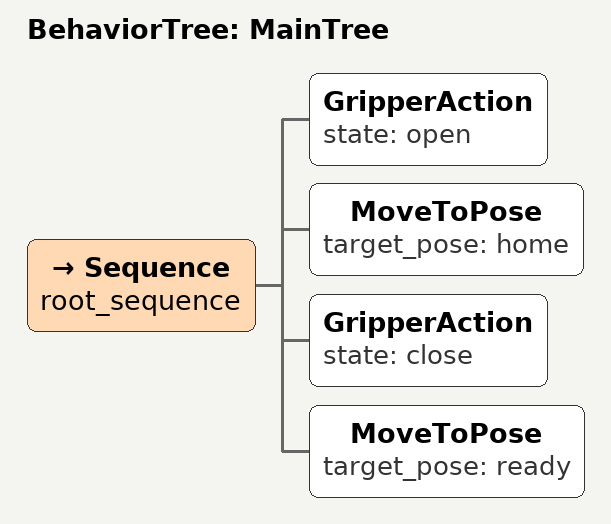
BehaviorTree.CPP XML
<root main_tree_to_execute="MainTree">
    <BehaviorTree ID="MainTree">
        <Sequence name="root_sequence">
            <GripperAction state="open" />
            <MoveToPose target_pose="home" />
            <GripperAction state="close" />
            <MoveToPose target_pose="ready" />
        </Sequence>
    </BehaviorTree>
</root>
